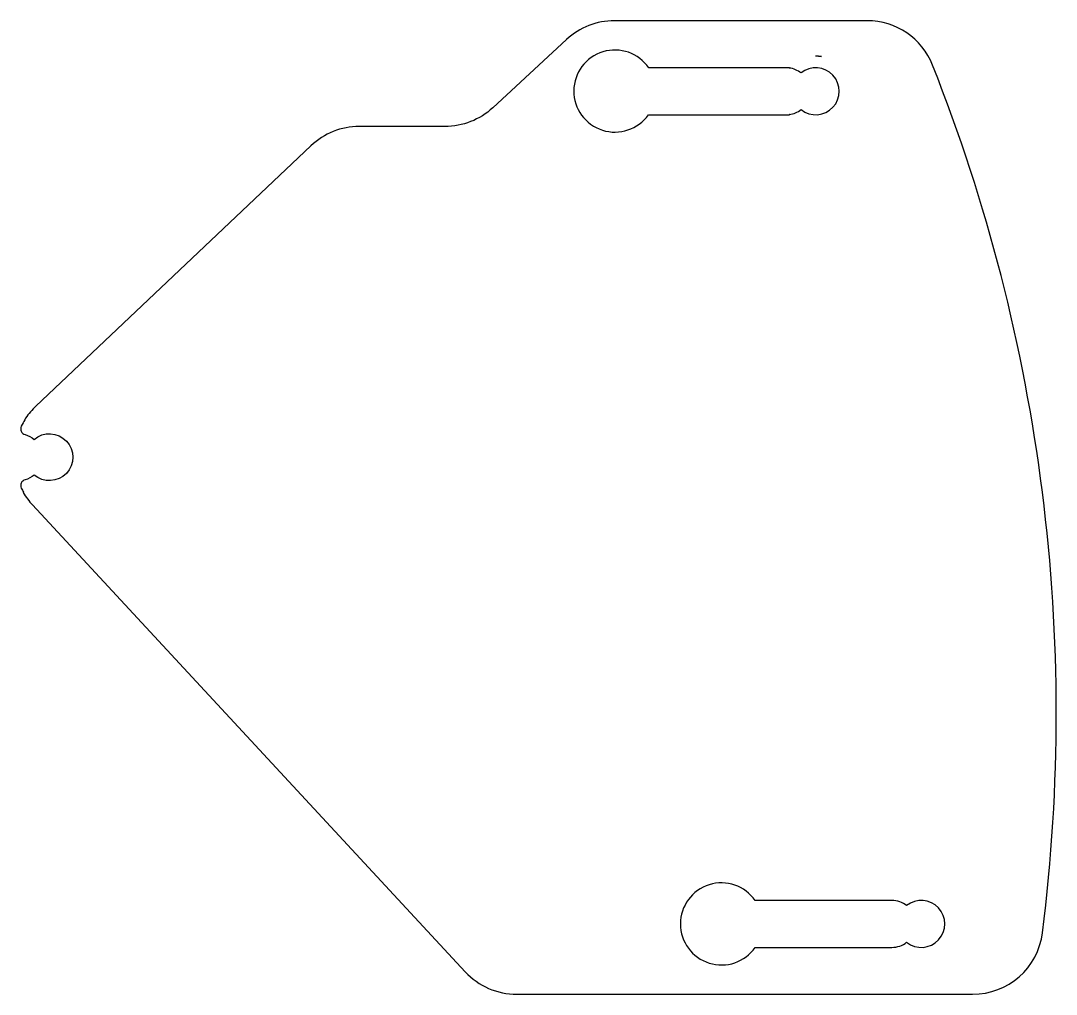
# Model space of a CAD drawing. Header units: millimetres. Extents: x 30.9 to 75, y -12 to 29.5.
import ezdxf

# ---------------------------------------------------------------- set-up
doc = ezdxf.new("R2010")
doc.units = ezdxf.units.MM
doc.layers.get('0').update_dxf_attribs({"linetype": 'CONTINUOUS'})

msp = doc.modelspace()

# ---------------------------------------------------------------- linework, layer by layer
for points in [[(31.063, 9.935, 0.470418), (30.904, 9.584, 0.016756), (30.998, 9.407, -0.015453), (30.987, 9.4, 0.055919), (31.384, 8.862), (49.814, -11.038, 0.2089), (52.015, -12), (71.435, -12, 0.377964), (74.412, -9.375, 0.126264), (69.731, 27.615, 0.307619), (66.942, 29.51), (56.176, 29.51, 0.188962), (54.137, 28.711), (50.993, 25.799, -0.188962), (48.954, 25), (45.307, 25, 0.191842), (43.244, 24.178), (31.523, 13.079, 0.05635), (31.089, 12.563, 0.091708), (31.06, 12.496, 0.026769), (30.904, 12.216, 0.470418), (31.063, 11.865, -0.110851), (31.45, 11.66, -2.171241), (31.45, 10.14, -0.110851)], [(63.625, 25.508, 0.138323), (64.125, 25.719, 2.081666), (64.125, 27.281, 0.138323), (63.625, 27.492, -0.001748), (63.632, 27.5), (57.638, 27.5, 3.186043), (57.624, 25.5), (63.632, 25.5, -0.001748)], [(64.995, 27.98, 0.041073), (64.75, 28), (64.75, 28.009, -0.041227)], [(68.625, -9.781, 2.081662), (68.625, -8.219, 0.170404), (68, -8), (62.172, -8, 3.186141), (62.172, -10), (68, -10, 0.170282)]]:
    msp.add_lwpolyline(points, format="xyb", close=True)

doc.saveas('drawing.dxf')
